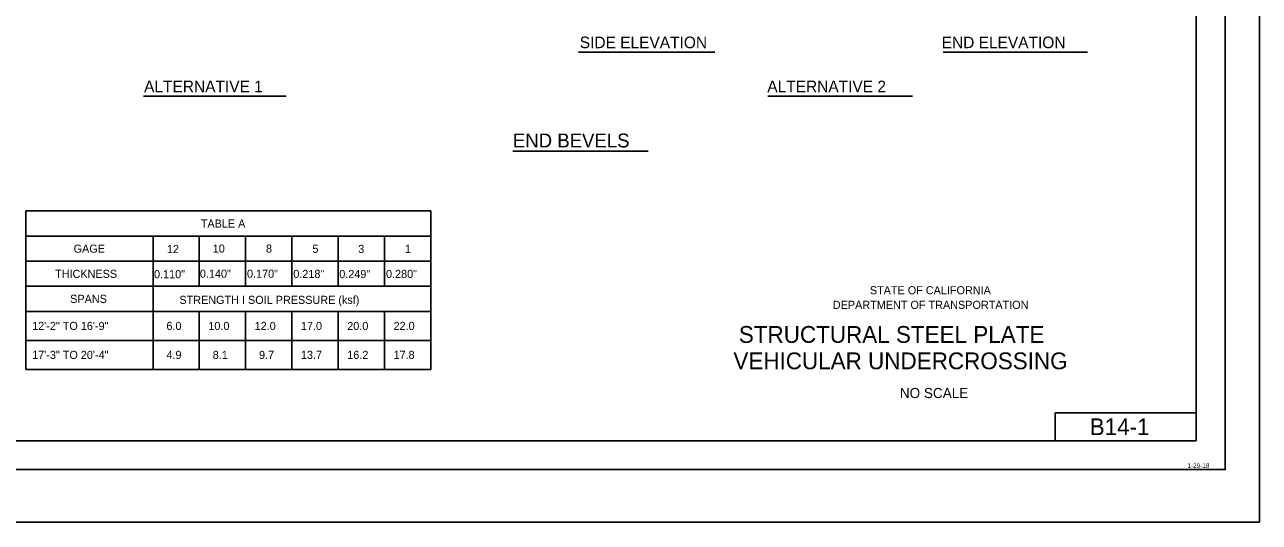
# Model space of a CAD drawing. Extents: x -894 to 866, y -476 to 714.
# Drawn here: x -201 to 866, y -476 to -47 of the extents above; entities that cross this region are included whole.
import ezdxf

# ---------------------------------------------------------------- set-up
doc = ezdxf.new("R2010")
doc.units = 0
for name, color, linetype in [('10 Sheet Format', 7, 'Continuous'), ('57 Undefined', 7, 'Continuous'), ('60 Nongeo Data', 7, 'Continuous')]:
    doc.layers.add(name, color=color, linetype=linetype)

msp = doc.modelspace()

# ---------------------------------------------------------------- linework, layer by layer
at = {"layer": '10 Sheet Format'}
for p, q in [((836.6, 669), (836.6, -431)), ((811.5, -406), (811.5, 644)), ((811.6, -381.9), (689.5, -381.9)), ((689.5, -381.9), (689.5, -406)), ((-438.7, -406), (199.1, -406)), ((198.8, -406), (811.5, -406)), ((-863.4, -431), (836.6, -431)), ((836.6, -431.1), (836.6, -431.1))]:
    msp.add_line(p, q, dxfattribs=at)
for points in [[(-894, 713.6), (866, 713.6), (866, -476.4), (-894, -476.4)], [(-863.4, -431), (836.6, -431), (836.6, 669), (-863.4, 669)]]:
    msp.add_lwpolyline(points, close=True, dxfattribs=at)
at = {"layer": '57 Undefined'}
for p, q in [((277.8, -70.5), (395.7, -70.5)), ((592.7, -70.5), (717.5, -70.5)), ((-98, -108.4), (25.3, -108.4)), ((441.3, -108.4), (566.2, -108.4)), ((221, -156.1), (338, -156.1))]:
    msp.add_line(p, q, dxfattribs=at)
at = {"layer": '60 Nongeo Data'}
for p, q in [((-199.7, -207.6), (150.2, -207.6)), ((-199.7, -344.4), (-199.7, -207.6)), ((150.2, -344.4), (150.2, -207.4)), ((-199.7, -229.3), (150.2, -229.3)), ((-89.8, -344.4), (-89.8, -229.3)), ((-49.8, -272.7), (-49.8, -229.3)), ((-9.8, -272.7), (-9.8, -229.3)), ((30.2, -272.7), (30.2, -229.3)), ((70.2, -272.7), (70.2, -229.3)), ((110.2, -272.7), (110.2, -229.3)), ((-199.7, -251), (150.2, -251)), ((-199.7, -272.7), (150.2, -272.7)), ((-199.7, -294.4), (150.2, -294.4)), ((-180.8, -294.4), (150.2, -294.4)), ((-49.8, -344.4), (-49.8, -294.4)), ((-9.8, -344.4), (-9.8, -294.4)), ((30.2, -344.4), (30.2, -294.4)), ((70.2, -344.4), (70.2, -294.4)), ((110.2, -344.4), (110.2, -294.4)), ((-199.7, -319.4), (150.2, -319.4)), ((-199.7, -344.4), (150.2, -344.4))]:
    msp.add_line(p, q, dxfattribs=at)

# ---------------------------------------------------------------- texts
at = {"layer": '10 Sheet Format'}
for s, height, p in [('STATE OF CALIFORNIA', 7, (529.5, -279.6)), ('DEPARTMENT OF TRANSPORTATION', 7, (497.5, -292.2)), ('STRUCTURAL STEEL PLATE', 14.5, (416.3, -321.5)), ('VEHICULAR UNDERCROSSING', 14.5, (411.6, -344.3)), ('NO SCALE', 8.75, (555.4, -369.2)), ('1-29-18', 4, (803.8, -429.5))]:
    msp.add_text(s, height=height, dxfattribs=at).set_placement(p)
at = {"layer": '57 Undefined'}
for s, height, p in [('SIDE ELEVATION', 10, (278.9, -67.1)), ('END ELEVATION', 10, (591.5, -67.1)), ('ALTERNATIVE 1', 10, (-97.5, -105.1)), ('ALTERNATIVE 2', 10, (440.9, -105.1)), ('END BEVELS', 12, (221.1, -152.8)), ('TABLE A', 7, (-48.5, -222)), ('GAGE', 7, (-158.4, -243.7)), ('12', 7, (-77.8, -244)), ('10', 7, (-38.2, -243.6)), ('8', 7, (7.8, -243.6)), ('5', 7, (47.9, -243.8)), ('3', 7, (87.5, -243.9)), ('1', 7, (127.9, -243.8)), ('THICKNESS', 7, (-174.4, -265.4)), ('0.110"', 7, (-88.9, -265.7)), ('0.140"', 7, (-49.3, -265.3)), ('0.170"', 7, (-8.6, -265.3)), ('0.218"', 7, (31.4, -265.5)), ('0.249"', 7, (71.1, -265.6)), ('0.280"', 7, (111.5, -265.5)), ('SPANS', 7, (-161.4, -287)), ('STRENGTH I SOIL PRESSURE (ksf)', 7, (-67, -287.9)), ('12\'-2" TO 16\'-9"', 7, (-194.2, -310.4)), ('6.0', 7, (-78.2, -310.4)), ('10.0', 7, (-42, -310.4)), ('12.0', 7, (-2, -310.4)), ('17.0', 7, (38, -310.4)), ('20.0', 7, (78, -310.4)), ('22.0', 7, (118, -310.4)), ('17\'-3" TO 20\'-4"', 7, (-194.2, -335.4)), ('4.9', 7, (-78.2, -335.4)), ('8.1', 7, (-38.2, -335.4)), ('9.7', 7, (1.8, -335.4)), ('13.7', 7, (38, -335.4)), ('16.2', 7, (78, -335.4)), ('17.8', 7, (118, -335.4))]:
    msp.add_text(s, height=height, dxfattribs=at).set_placement(p)
at = {"layer": '60 Nongeo Data'}
msp.add_text('B14-1', height=14.5, dxfattribs=at).set_placement((719.4, -401.2))

doc.saveas('drawing.dxf')
